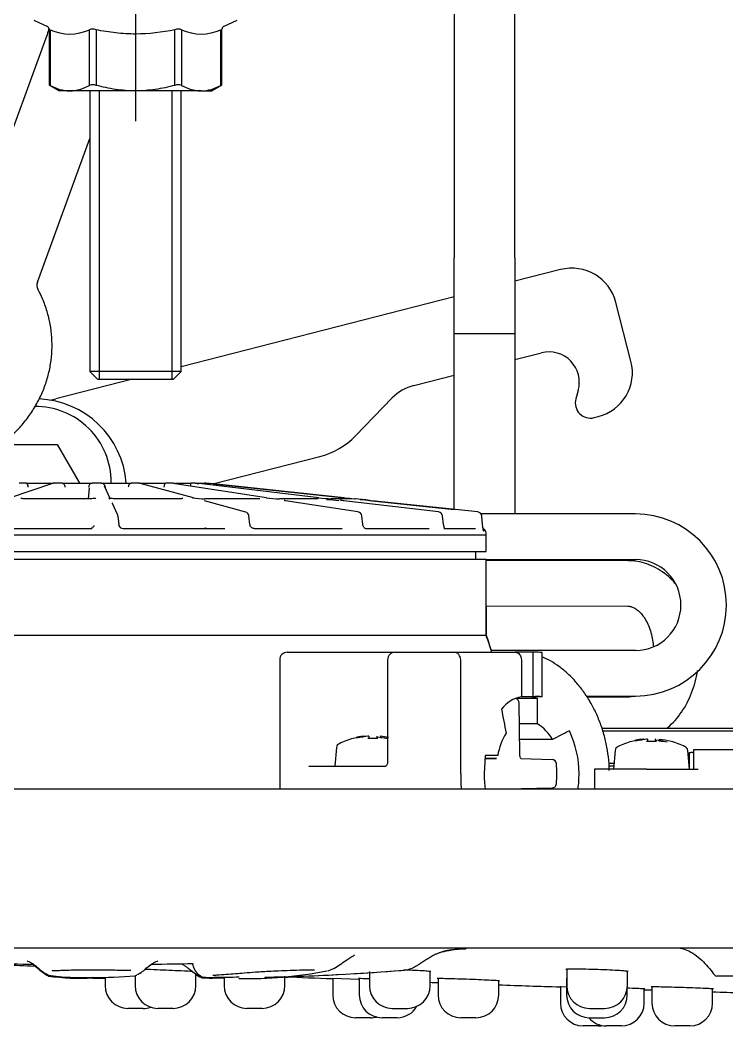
# Model space of a CAD drawing. Header units: millimetres. Extents: x -60 to 7633, y -2614 to 2146.
# Drawn here: x 7281.4 to 7328, y -2107.5 to -2041.2 of the extents above; entities that cross this region are included whole.
import ezdxf
from ezdxf.lldxf.tags import DXFTag

# ---------------------------------------------------------------- set-up
doc = ezdxf.new("R2010")
doc.units = ezdxf.units.MM
doc.layers.get('0').update_dxf_attribs({"color": 250})
tags = doc.linetypes.add('CENTER2', pattern=[28.575, 19.05, -3.175, 3.175, -3.175]).pattern_tags.tags
tags[10:11] = [DXFTag(74, 4), DXFTag(75, 0), DXFTag(340, '0'), DXFTag(46, 0.0), DXFTag(50, 0.0), DXFTag(44, 0.0), DXFTag(45, 0.0)]
tags[8:9] = [DXFTag(74, 4), DXFTag(75, 0), DXFTag(340, '0'), DXFTag(46, 0.0), DXFTag(50, 0.0), DXFTag(44, 0.0), DXFTag(45, 0.0)]
tags[6:7] = [DXFTag(74, 4), DXFTag(75, 0), DXFTag(340, '0'), DXFTag(46, 0.0), DXFTag(50, 0.0), DXFTag(44, 0.0), DXFTag(45, 0.0)]
tags[4:5] = [DXFTag(74, 4), DXFTag(75, 0), DXFTag(340, '0'), DXFTag(46, 0.0), DXFTag(50, 0.0), DXFTag(44, 0.0), DXFTag(45, 0.0)]

msp = doc.modelspace()

# ---------------------------------------------------------------- linework, layer by layer
at = {"linetype": 'CENTER2'}
msp.add_line((7289.001, -2007.898), (7289.001, -2047.898), dxfattribs=at)
at = {"linetype": 'Continuous'}
for p, q in [((7314.001, -2056.898), (7314.001, -2036.398)), ((7310.001, -2040.398), (7310.001, -2056.898)), ((7282.305, -2041.233), (7283.197, -2041.649)), ((7294.805, -2041.649), (7295.697, -2041.233)), ((7283.305, -2041.829), (7283.305, -2045.499)), ((7283.372, -2041.865), (7283.372, -2045.532)), ((7285.97, -2045.532), (7285.97, -2041.865)), ((7286.403, -2041.865), (7286.403, -2045.532)), ((7291.599, -2045.532), (7291.599, -2041.865)), ((7292.032, -2041.865), (7292.032, -2045.532)), ((7294.63, -2045.532), (7294.63, -2041.865)), ((7294.697, -2045.499), (7294.697, -2041.829)), ((7283.093, -2042.431), (7277.84, -2056.796)), ((7283.305, -2045.496), (7284.001, -2045.898)), ((7294.001, -2045.898), (7294.697, -2045.496)), ((7284.671, -2045.898), (7284.001, -2045.898)), ((7289.001, -2045.898), (7284.671, -2045.898)), ((7286.001, -2045.898), (7286.001, -2064.398)), ((7286.614, -2045.898), (7286.614, -2064.898)), ((7293.331, -2045.898), (7289.001, -2045.898)), ((7291.387, -2045.898), (7291.387, -2064.898)), ((7292.001, -2064.398), (7292.001, -2045.898)), ((7293.331, -2045.898), (7294.001, -2045.898)), ((7282.536, -2058.513), (7286.001, -2049.037)), ((7310.001, -2061.898), (7310.001, -2056.898)), ((7314.001, -2056.898), (7314.001, -2061.898)), ((7317.01, -2057.678), (7314.001, -2058.448)), ((7310.001, -2059.472), (7292.001, -2064.081)), ((7321.652, -2063.715), (7320.66, -2059.84)), ((7310.001, -2066.898), (7310.001, -2061.898)), ((7314.001, -2061.898), (7310.001, -2061.898)), ((7314.001, -2061.898), (7314.001, -2066.898)), ((7314.001, -2063.61), (7315.753, -2063.161)), ((7292.001, -2064.398), (7286.001, -2064.398)), ((7286.001, -2064.398), (7286.501, -2064.898)), ((7291.501, -2064.898), (7292.001, -2064.398)), ((7307.336, -2065.316), (7310.001, -2064.634)), ((7288.807, -2064.898), (7283.762, -2066.19)), ((7286.501, -2064.898), (7291.501, -2064.898)), ((7318.175, -2065.638), (7318.019, -2066.194)), ((7303.508, -2068.63), (7305.925, -2066.135)), ((7310.001, -2070.898), (7310.001, -2066.898)), ((7314.001, -2066.898), (7314.001, -2070.898)), ((7319.23, -2067.432), (7319.49, -2067.366)), ((7280.963, -2069.198), (7283.849, -2069.198)), ((7283.849, -2069.198), (7285.293, -2071.698)), ((7294.106, -2071.8), (7301.157, -2069.995)), ((7310.001, -2073.509), (7310.001, -2070.898)), ((7314.001, -2070.898), (7314.001, -2073.782)), ((7283.475, -2071.796), (7280.683, -2072.729)), ((7281.808, -2071.748), (7281.338, -2071.748)), ((7281.808, -2071.748), (7282.363, -2071.748)), ((7282.363, -2071.748), (7283.246, -2071.748)), ((7283.246, -2071.748), (7283.592, -2071.748)), ((7284.159, -2071.748), (7283.592, -2071.748)), ((7284.159, -2071.748), (7284.694, -2071.748)), ((7284.694, -2071.748), (7285.683, -2071.748)), ((7285.29, -2071.748), (7285.252, -2071.748)), ((7285.293, -2071.698), (7285.264, -2071.748)), ((7285.683, -2071.748), (7286.157, -2071.748)), ((7285.939, -2072.054), (7285.878, -2072.778)), ((7286.751, -2071.748), (7286.157, -2071.748)), ((7286.751, -2071.748), (7287.202, -2071.748)), ((7287.331, -2072.758), (7286.966, -2071.956)), ((7287.202, -2071.748), (7288.178, -2071.748)), ((7288.178, -2071.748), (7288.723, -2071.748)), ((7289.273, -2071.748), (7288.723, -2071.748)), ((7289.273, -2071.748), (7289.585, -2071.748)), ((7292.832, -2072.724), (7289.396, -2071.791)), ((7289.585, -2071.748), (7290.429, -2071.748)), ((7290.429, -2071.748), (7290.98, -2071.748)), ((7291.42, -2071.748), (7290.98, -2071.748)), ((7291.416, -2071.748), (7291.403, -2071.748)), ((7297.639, -2072.718), (7291.608, -2071.784)), ((7291.65, -2071.748), (7292.167, -2071.748)), ((7292.167, -2071.748), (7292.656, -2071.748)), ((7292.933, -2071.748), (7292.656, -2071.748)), ((7293.022, -2071.748), (7293.18, -2071.748)), ((7293.18, -2071.748), (7293.549, -2071.748)), ((7301.09, -2072.716), (7293.191, -2071.782)), ((7293.636, -2071.749), (7293.63, -2071.748)), ((7302.752, -2072.716), (7293.937, -2071.782)), ((7294.111, -2071.798), (7302.77, -2072.716)), ((7285.886, -2072.78), (7281.785, -2072.78)), ((7287.816, -2073.822), (7287.479, -2073.082)), ((7291.825, -2072.78), (7287.779, -2072.78)), ((7296.262, -2073.657), (7293.54, -2072.917)), ((7297.08, -2072.78), (7293.579, -2072.78)), ((7301.02, -2072.78), (7298.484, -2072.78)), ((7303.661, -2073.65), (7298.883, -2072.91)), ((7303.167, -2072.78), (7301.903, -2072.78)), ((7308.978, -2073.649), (7302.72, -2072.909)), ((7304.117, -2072.847), (7303.481, -2072.78)), ((7303.913, -2072.824), (7303.497, -2072.78)), ((7304.133, -2072.847), (7303.929, -2072.826)), ((7311.554, -2073.648), (7304.57, -2072.908)), ((7304.588, -2072.908), (7310.001, -2073.482)), ((7287.841, -2073.92), (7287.892, -2074.475)), ((7296.543, -2074.467), (7296.48, -2073.913)), ((7303.979, -2074.464), (7303.911, -2073.91)), ((7309.303, -2074.466), (7309.238, -2073.912)), ((7321.944, -2073.782), (7311.774, -2073.782)), ((7311.873, -2074.475), (7311.819, -2073.92)), ((7275.869, -2075.148), (7312.114, -2075.148)), ((7279.327, -2074.748), (7286.118, -2074.748)), ((7288.191, -2074.748), (7294.89, -2074.748)), ((7296.811, -2074.748), (7302.61, -2074.748)), ((7304.147, -2074.748), (7308.346, -2074.748)), ((7309.313, -2074.748), (7311.407, -2074.748)), ((7312.114, -2075.148), (7312.103, -2075.022)), ((7312.113, -2076.248), (7312.114, -2075.148)), ((7275.87, -2076.248), (7312.113, -2076.248)), ((7311.439, -2076.748), (7311.439, -2076.248)), ((7276.353, -2076.748), (7312.114, -2076.748)), ((7312.114, -2081.796), (7312.114, -2076.748)), ((7312.114, -2076.782), (7321.944, -2076.782)), ((7321.461, -2076.859), (7312.114, -2076.843)), ((7312.13, -2076.843), (7312.13, -2076.782)), ((7312.114, -2079.843), (7321.456, -2079.859)), ((7312.13, -2081.796), (7312.13, -2079.843)), ((7312.114, -2081.796), (7276.353, -2081.796)), ((7312.114, -2081.796), (7312.13, -2081.796)), ((7299.004, -2082.898), (7299.795, -2082.898)), ((7299.795, -2082.898), (7304.32, -2082.898)), ((7304.32, -2082.898), (7306.06, -2082.898)), ((7306.117, -2082.898), (7306.908, -2082.898)), ((7306.908, -2082.898), (7309.987, -2082.898)), ((7309.987, -2082.898), (7314.036, -2082.898)), ((7321.944, -2082.782), (7312.44, -2082.782)), ((7315.179, -2082.898), (7314.036, -2082.898)), ((7315.485, -2082.898), (7315.179, -2082.898)), ((7315.179, -2082.898), (7315.179, -2085.823)), ((7315.792, -2085.823), (7315.792, -2082.914)), ((7298.504, -2083.398), (7298.504, -2091.898)), ((7305.617, -2083.398), (7305.617, -2090.098)), ((7310.431, -2090.898), (7310.431, -2083.398)), ((7314.432, -2083.398), (7314.432, -2085.823)), ((7315.49, -2085.942), (7314.048, -2085.942)), ((7315.179, -2085.823), (7314.432, -2085.823)), ((7315.49, -2085.942), (7315.044, -2085.823)), ((7315.792, -2085.823), (7315.179, -2085.823)), ((7315.49, -2087.611), (7315.49, -2085.942)), ((7318.715, -2085.782), (7321.944, -2085.782)), ((7321.461, -2085.859), (7318.761, -2085.855)), ((7314.319, -2089.606), (7314.283, -2086.239)), ((7315.49, -2087.611), (7314.298, -2087.611)), ((7319.73, -2087.896), (7397.731, -2087.896)), ((7303.346, -2088.58), (7303.346, -2088.569)), ((7304.138, -2088.431), (7304.123, -2088.432)), ((7304.138, -2088.431), (7304.138, -2088.469)), ((7304.385, -2088.432), (7304.38, -2088.431)), ((7304.385, -2088.432), (7304.385, -2088.576)), ((7304.902, -2088.431), (7304.897, -2088.432)), ((7304.897, -2088.432), (7304.897, -2088.576)), ((7305.159, -2088.432), (7305.144, -2088.431)), ((7305.144, -2088.431), (7305.144, -2088.469)), ((7316.478, -2088.646), (7314.309, -2088.646)), ((7373.061, -2088.096), (7319.765, -2088.096)), ((7322.498, -2088.631), (7322.483, -2088.632)), ((7322.498, -2088.631), (7322.498, -2088.669)), ((7322.745, -2088.632), (7322.74, -2088.631)), ((7322.745, -2088.632), (7322.745, -2088.776)), ((7323.262, -2088.631), (7323.257, -2088.632)), ((7323.257, -2088.632), (7323.257, -2088.776)), ((7323.519, -2088.632), (7323.504, -2088.631)), ((7323.504, -2088.631), (7323.504, -2088.669)), ((7302.249, -2089.164), (7302.141, -2090.398)), ((7321.706, -2088.78), (7321.706, -2088.769)), ((7324.296, -2088.78), (7324.296, -2088.769)), ((7325.801, -2089.298), (7330.801, -2089.298)), ((7325.801, -2090.598), (7325.801, -2089.298)), ((7312.047, -2089.698), (7311.98, -2090.898)), ((7312.035, -2089.919), (7312.8, -2089.897)), ((7312.8, -2089.897), (7312.037, -2089.881)), ((7312.873, -2089.698), (7312.047, -2089.698)), ((7314.388, -2089.898), (7316.449, -2089.957)), ((7320.609, -2089.364), (7320.501, -2090.598)), ((7325.501, -2090.598), (7325.393, -2089.364)), ((7325.501, -2090.598), (7325.501, -2089.498)), ((7325.501, -2089.498), (7325.601, -2089.498)), ((7325.701, -2089.498), (7325.601, -2089.498)), ((7325.701, -2089.498), (7325.801, -2089.498)), ((7300.427, -2090.398), (7305.485, -2090.398)), ((7322.674, -2090.598), (7319.251, -2090.598)), ((7319.251, -2090.598), (7319.251, -2091.898)), ((7320.519, -2090.396), (7320.174, -2090.396)), ((7320.188, -2090.196), (7320.536, -2090.196)), ((7322.674, -2090.598), (7324.355, -2090.598)), ((7324.355, -2090.598), (7326.072, -2090.598)), ((7229.501, -2091.898), (7608.501, -2091.898)), ((7316.449, -2091.841), (7314.434, -2091.898)), ((7608.501, -2102.398), (7229.501, -2102.398)), ((7310.282, -2102.47), (7310.764, -2102.431)), ((7317.415, -2103.754), (7317.415, -2104.867)), ((7286.165, -2104.319), (7286.165, -2104.307)), ((7287.001, -2104.308), (7287.001, -2104.867)), ((7288.976, -2104.221), (7288.976, -2104.867)), ((7292.976, -2104.867), (7292.976, -2104.094)), ((7293.306, -2104.28), (7293.348, -2104.284)), ((7293.323, -2104.33), (7293.364, -2104.334)), ((7294.841, -2104.308), (7294.841, -2104.867)), ((7297.617, -2104.311), (7297.672, -2104.309)), ((7298.841, -2104.867), (7298.841, -2104.246)), ((7303.747, -2104.471), (7301.952, -2104.402)), ((7302.001, -2104.367), (7302.001, -2105.48)), ((7303.748, -2104.367), (7303.748, -2105.48)), ((7304.418, -2103.943), (7304.418, -2104.867)), ((7308.418, -2104.867), (7308.418, -2103.936)), ((7308.936, -2104.367), (7308.936, -2105.48)), ((7312.936, -2105.48), (7312.936, -2104.548)), ((7317.408, -2104.367), (7317.408, -2105.48)), ((7321.415, -2104.867), (7321.415, -2103.925)), ((7329.899, -2104.234), (7327.312, -2104.234)), ((7317.391, -2104.964), (7316.952, -2104.95)), ((7317.001, -2104.905), (7317.001, -2106.018)), ((7321.408, -2105.48), (7321.408, -2105.013)), ((7322.52, -2106.018), (7322.52, -2105.082)), ((7323.032, -2104.905), (7323.032, -2106.018)), ((7327.032, -2106.018), (7327.032, -2105.077)), ((7289.501, -2106.367), (7288.501, -2106.367)), ((7291.476, -2106.367), (7290.476, -2106.367)), ((7297.341, -2106.367), (7296.341, -2106.367)), ((7305.918, -2106.367), (7306.918, -2106.367)), ((7318.915, -2106.367), (7319.915, -2106.367)), ((7304.501, -2106.98), (7303.501, -2106.98)), ((7306.248, -2106.98), (7305.248, -2106.98)), ((7311.436, -2106.98), (7310.436, -2106.98)), ((7318.908, -2106.98), (7319.908, -2106.98)), ((7319.501, -2107.518), (7318.501, -2107.518)), ((7321.02, -2107.518), (7320.02, -2107.518)), ((7325.532, -2107.518), (7324.532, -2107.518))]:
    msp.add_line(p, q, dxfattribs=at)
for centre, radius, start, end in [((7283.105, -2041.826), 0.2, 359.50596, 67.62264), ((7284.671, -2039.033), 3.116, 245.35945, 294.64055), ((7293.331, -2039.033), 3.116, 245.35945, 294.64055), ((7294.897, -2041.826), 0.2, 112.37736, 180.95208), ((7284.745, -2043.148), 2.751, 240.04638, 268.44662), ((7284.591, -2043.131), 2.768, 271.64252, 299.86447), ((7286.186, -2046.159), 0.663, 70.94526, 109.05474), ((7291.816, -2046.159), 0.664, 70.96539, 109.03461), ((7293.406, -2043.148), 2.751, 240.04638, 268.44662), ((7293.252, -2043.131), 2.768, 271.64252, 299.86447), ((7317.754, -2060.584), 3, 14.36023, 104.36023), ((7283.045, -2058.702), 0.543, 159.59954, 210.00577), ((7316.249, -2065.098), 2, 344.36023, 104.36023), ((7318.746, -2064.459), 3, 284.36023, 14.36023), ((7308.08, -2068.222), 3, 104.36023, 135.90619), ((7282.406, -2071.698), 5, 0, 90.66092), ((7282.406, -2072.198), 6, 4.34973, 87.87477), ((7282.522, -2061.346), 5, 279.6797, 284.36023), ((7318.982, -2066.463), 1, 164.36023, 284.36023), ((7299.917, -2065.151), 5, 284.36023, 315.90619), ((7281.809, -2071.847), 0.0991, 84.35979, 90.82809), ((7283.595, -2072.048), 0.3, 93.89837, 130.17218), ((7283.592, -2072.051), 0.303, 89.89733, 93.19363), ((7284.16, -2071.952), 0.203, 86.09097, 90.34626), ((7286.18, -2072.031), 0.285, 98.12318, 176.58027), ((7286.156, -2072.003), 0.255, 89.68964, 93.49196), ((7286.752, -2072.034), 0.286, 86.71157, 90.16079), ((7286.734, -2072.036), 0.289, 4.38367, 83.22198), ((7288.721, -2071.909), 0.161, 89.31112, 94.43139), ((7289.273, -2072.057), 0.308, 86.8382, 90.0391), ((7289.272, -2072.049), 0.301, 56.71286, 86.49578), ((7289.296, -2072.041), 0.27, 68.15349, 68.82022), ((7290.978, -2071.812), 0.0635, 88.09413, 97.22774), ((7291.403, -2072.048), 0.3, 64.5558, 89.98853), ((7291.42, -2072.01), 0.261, 86.56469, 89.89092), ((7291.416, -2072.041), 0.293, 65.26065, 86.2618), ((7290.716, -2071.873), 1.94, 357.91777, 3.67924), ((7292.932, -2071.917), 0.169, 85.70008, 89.53888), ((7293.767, -2066.643), 5.171, 260.85021, 263.52451), ((7290.571, -2102.8), 31.194, 83.92023, 84.51852), ((7298.896, -2024.902), 47.141, 263.59319, 263.96104), ((7293.528, -2068.258), 4.522, 260.28867, 270.63933), ((7298.558, -2065.899), 6.882, 262.1238, 269.38279), ((7302.198, -2063.786), 8.999, 262.88099, 268.1181), ((7304.999, -2052.848), 19.994, 263.54622, 265.47997), ((7305.481, -2048.03), 24.834, 263.73149, 265.23679), ((7293.441, -2073.167), 0.269, 68.19226, 68.84918), ((7301.353, -2081.408), 8.565, 82.92649, 88.26541), ((7303.449, -2073.078), 0.3, 84, 90), ((7303.465, -2073.078), 0.3, 84, 90), ((7302.898, -2086.577), 13.76, 83.39104, 86.20494), ((7304.086, -2073.145), 0.3, 69.25324, 84), ((7304.102, -2073.145), 0.3, 68.35541, 84), ((7305.458, -2063.042), 9.906, 263.96733, 264.85654), ((7287.543, -2073.946), 0.3, 5.18561, 24.47557), ((7296.183, -2073.946), 0.3, 6.47933, 74.79049), ((7303.615, -2073.946), 0.3, 6.99456, 81.19723), ((7308.943, -2073.946), 0.3, 6.67373, 83.25715), ((7311.523, -2073.946), 0.3, 5.55257, 83.95201), ((7321.944, -2079.782), 6, 270, 90), ((7288.192, -2074.446), 0.302, 185.36205, 269.82162), ((7311.805, -2075.048), 0.3, 5, 68.01624), ((7321.944, -2079.782), 3, 0, 90), ((7321.944, -2079.782), 3, 270, 0), ((7286.164, -2090.898), 27.5, 16.90154, 19.32851), ((7286.18, -2090.898), 27.5, 17.16494, 19.32851), ((7299.004, -2083.398), 0.5, 90, 180), ((7306.117, -2083.398), 0.5, 90, 180), ((7314.833, -2087.917), 2.133, 100.85929, 143.57065), ((7313.983, -2086.243), 0.3, 0.61273, 77.27732), ((7314.058, -2089.965), 2.755, 28.58367, 58.68431), ((7304.641, -2093.398), 5, 105.01073, 116.44584), ((7304.641, -2093.398), 4.829, 86.15615, 93.84385), ((7316.952, -2090.381), 4.135, 148.48645, 170.50319), ((7311.778, -2090.87), 6.451, 359.74439, 25.66518), ((7302.548, -2089.19), 0.3, 116.44584, 175), ((7320.908, -2089.39), 0.3, 116.44584, 175), ((7323.001, -2093.598), 5, 105.01073, 116.44584), ((7323.001, -2093.598), 4.829, 86.15615, 93.84385), ((7323.001, -2093.598), 5, 63.55416, 74.98927), ((7325.094, -2089.39), 0.3, 5, 63.55416), ((7316.441, -2090.257), 0.3, 4.82431, 88.36814), ((7308.825, -2090.898), 7.943, 355.17581, 4.8142), ((7316.441, -2091.541), 0.3, 271.63186, 355.16559), ((7312.223, -2121.569), 19.202, 96.33131, 97.23655), ((7310.714, -2102.234), 0.2, 274.9672, 303.439), ((7286.042, -1820.853), 282.626, 268.68053, 269.23694), ((7419.001, 893.314), 3000, 267.352185, 267.38951), ((7286.225, -1812.557), 290.922, 270.75387, 271.29424), ((7294.878, -1962.146), 142.186, 271.07305, 274.87238), ((7295.047, -1965.413), 138.916, 273.44133, 274.90734), ((7285.368, -2089.541), 14.792, 261.71538, 273.08511), ((7285.411, -2088.356), 16.024, 262.30532, 272.75282), ((7286.792, -2081.429), 22.891, 268.4299, 275.45658), ((7286.778, -2079.779), 24.591, 268.60868, 270.5301), ((7288.81, -2103.488), 0.747, 282.20472, 292.21419), ((7288.818, -2103.517), 0.716, 282.13135, 292.57107), ((7293.955, -2099.445), 4.877, 263.78053, 273.60505), ((7293.969, -2099.477), 4.894, 263.78327, 273.60691), ((7294.164, -2043.886), 60.426, 270.09185, 271.57643), ((7294.164, -2043.587), 60.775, 270.10633, 270.62998), ((7294.164, -2043.586), 60.776, 270.10632, 270.6301), ((7296.421, -2077.625), 26.776, 268.68933, 281.17955), ((7297.562, -2104.119), 0.2, 250.08789, 287.78319), ((7295.047, -1965.413), 138.916, 271.01919, 273.14919), ((7291.927, -1904.879), 199.556, 271.98134, 272.05135), ((7419.001, 893.314), 3000, 267.704498, 267.764303), ((7327.312, -2104.034), 0.2, 219.22907, 270.0004), ((7288.501, -2104.867), 1.5, 180, 270), ((7290.476, -2104.867), 1.5, 180, 270), ((7291.476, -2104.867), 1.5, 270, 0), ((7296.341, -2104.867), 1.5, 180, 270), ((7297.341, -2104.867), 1.5, 270, 0), ((7305.918, -2104.867), 1.5, 180, 270), ((7306.918, -2104.867), 1.5, 270, 0), ((7419.001, 893.314), 3000, 267.887536, 267.897448), ((7419.001, 893.314), 3000, 267.973892, 268.051004), ((7318.915, -2104.867), 1.5, 180, 270), ((7319.915, -2104.867), 1.5, 270, 0), ((7419.001, 893.314), 3000, 268.157035, 268.166809), ((7303.501, -2105.48), 1.5, 180, 270), ((7305.248, -2105.48), 1.5, 180, 270), ((7310.436, -2105.48), 1.5, 180, 270), ((7311.436, -2105.48), 1.5, 270, 0), ((7318.908, -2105.48), 1.5, 180, 270), ((7319.908, -2105.48), 1.5, 270, 0), ((7419.001, 893.314), 3000, 268.243241, 268.279051), ((7289.501, -2104.867), 1.5, 270, 288.96542), ((7306.248, -2105.48), 1.5, 270, 330.10697), ((7318.501, -2106.018), 1.5, 180, 270), ((7321.02, -2106.018), 1.5, 270, 0), ((7324.532, -2106.018), 1.5, 180, 270), ((7325.532, -2106.018), 1.5, 270, 0), ((7304.501, -2105.48), 1.5, 270, 284.42048), ((7320.02, -2106.018), 1.5, 219.85992, 270), ((7319.501, -2106.018), 1.5, 270, 279.96665)]:
    msp.add_arc(centre, radius, start, end, dxfattribs=at)
for centre, major_axis, ratio, start_param, end_param in [((7291.562, -2072.08), (-0.046, -0.296), 0.730393, 3.141667, 3.252102), ((7293.155, -2072.08), (-0.035, -0.298), 0.455487, 3.141738, 3.193285), ((7292.753, -2073.014), (-0.079, -0.289), 0.917201, 3.141434, 3.384985), ((7297.593, -2073.014), (-0.046, -0.296), 0.730391, 3.141657, 3.253238), ((7301.055, -2073.014), (-0.035, -0.298), 0.455485, 3.141733, 3.194412), ((7287.206, -2073.207), (-0.273, -0.124), 0.993383, 3.14205, 3.201848), ((7298.837, -2073.207), (-0.046, -0.296), 0.730391, 3.141678, 3.253336), ((7302.685, -2073.207), (-0.035, -0.298), 0.455485, 3.141763, 3.194509), ((7285.979, -2074.448), (0, -0.3), 0.999253, 0, 0.426919), ((7315.485, -2090.898), (0, -8), 0.612694, 3.079052, 3.141593), ((7315.485, -2090.898), (0, -5.1), 0.612694, 3.043396, 3.23979), ((7336.863, -2094.407), (-18.577, 76.762), 0.272924, 1.403852, 1.424323), ((7304.659, -2093.398), (0, 4.995), 1, 0.107561, 0.266084), ((7304.421, -2093.398), (0, 4.976), 1, 0.05697, 0.169096), ((7304.792, -2093.398), (0, 4.985), 1, 0.082766, 0.243405), ((7304.432, -2093.398), (0, 4.967), 1, 0.009447, 0.02384), ((7304.85, -2093.398), (0, 4.82), 1, -0.02384, -0.009447), ((7304.49, -2093.398), (0, 4.932), 1, -0.230635, -0.082766), ((7304.861, -2093.398), (0, 4.87), 1, -0.155973, -0.05697), ((7304.623, -2093.398), (0, 4.995), 1, -0.211128, -0.107561), ((7336.863, -2089.621), (-27.939, -6.761), 0.272924, -0.8777, -0.821248), ((7323.019, -2093.598), (0, 4.995), 1, 0.107561, 0.266084), ((7322.781, -2093.598), (0, 4.976), 1, 0.05697, 0.169096), ((7323.152, -2093.598), (0, 4.985), 1, 0.082766, 0.243405), ((7322.792, -2093.598), (0, 4.967), 1, 0.009447, 0.02384), ((7322.983, -2093.598), (0, 4.994), 1, -0.266084, -0.107561), ((7323.21, -2093.598), (0, 4.82), 1, -0.02384, -0.009447), ((7322.85, -2093.598), (0, 4.926), 1, -0.243405, -0.082766), ((7323.221, -2093.598), (0, 4.85), 1, -0.169096, -0.05697), ((7315.88, -2090.898), (0, -8.894), 0.612694, 4.712389, 4.825067), ((7315.105, -2090.898), (0, -5.1), 0.612694, 4.712389, 4.909746), ((7315.105, -2090.898), (0, -5.1), 0.612694, 1.373439, 1.570796)]:
    msp.add_ellipse(centre, major_axis=major_axis, ratio=ratio, start_param=start_param, end_param=end_param, dxfattribs=at)
for points, knots in [([(7283.35, -2030.291), (7283.286, -2030.244), (7282.914, -2029.97), (7282.207, -2029.5), (7281.191, -2028.935), (7280.124, -2028.447), (7279.016, -2028.038), (7277.872, -2027.711), (7276.702, -2027.47), (7275.513, -2027.315), (7274.312, -2027.248), (7273.109, -2027.27), (7271.912, -2027.379), (7270.729, -2027.576), (7269.567, -2027.86), (7268.435, -2028.229), (7267.341, -2028.68), (7266.292, -2029.211), (7265.297, -2029.817), (7264.361, -2030.496), (7263.491, -2031.241), (7262.695, -2032.048), (7261.978, -2032.912), (7261.343, -2033.825), (7260.797, -2034.781), (7260.343, -2035.773), (7259.983, -2036.795), (7259.719, -2037.838), (7259.553, -2038.895), (7259.486, -2039.959), (7259.518, -2041.026), (7259.647, -2042.078), (7259.876, -2043.144), (7260.086, -2043.775), (7260.213, -2044.149)], [0.3123632, 0.3123632, 0.3123632, 0.3123632, 0.3169508, 0.3389945, 0.3610843, 0.3832134, 0.405375, 0.4275632, 0.4497729, 0.4719997, 0.4942401, 0.5164912, 0.5387503, 0.561014, 0.5832795, 0.605543, 0.6278002, 0.6500452, 0.6722712, 0.6944703, 0.7166334, 0.7387515, 0.7608156, 0.7828181, 0.8047533, 0.8266187, 0.8484154, 0.8701485, 0.8918268, 0.9134629, 0.935072, 0.9566689, 0.9782672, 1, 1, 1, 1]), ([(7264.909, -2042.431), (7264.864, -2042.304), (7264.745, -2041.958), (7264.587, -2041.304), (7264.495, -2040.519), (7264.499, -2039.721), (7264.601, -2038.926), (7264.8, -2038.141), (7265.095, -2037.377), (7265.481, -2036.642), (7265.954, -2035.944), (7266.508, -2035.29), (7267.138, -2034.687), (7267.836, -2034.139), (7268.597, -2033.653), (7269.412, -2033.232), (7270.273, -2032.882), (7271.173, -2032.606), (7272.101, -2032.407), (7273.048, -2032.287), (7274.004, -2032.247), (7274.96, -2032.287), (7275.906, -2032.408), (7276.831, -2032.607), (7277.726, -2032.882), (7278.582, -2033.229), (7279.391, -2033.645), (7280.145, -2034.125), (7280.836, -2034.663), (7281.459, -2035.255), (7281.824, -2035.679), (7281.993, -2035.898), (7281.993, -2035.898)], [0, 0, 0, 0, 0.0125743, 0.040219, 0.0680266, 0.0960311, 0.1241268, 0.152149, 0.1799915, 0.2075903, 0.2349261, 0.2620131, 0.2888846, 0.3155806, 0.3421401, 0.368597, 0.3949786, 0.4213062, 0.447595, 0.4738559, 0.5000967, 0.5263228, 0.5525384, 0.5787477, 0.6049572, 0.6311757, 0.6574158, 0.6836952, 0.7100373, 0.7364726, 0.7630378, 0.7630526, 0.7630526, 0.7630526, 0.7630526]), ([(7283.3, -2041.761), (7283.283, -2041.831), (7283.222, -2042.053), (7283.152, -2042.262), (7283.093, -2042.431)], [0.97573574, 0.97573574, 0.97573574, 0.97573574, 0.98326315, 1, 1, 1, 1]), ([(7286.403, -2041.865), (7286.317, -2041.84), (7286.23, -2041.826), (7286.077, -2041.826), (7286.013, -2041.84), (7285.97, -2041.865)], [0, 0, 0, 0, 0.5, 0.5, 1, 1, 1, 1]), ([(7291.599, -2041.865), (7290.739, -2042.044), (7289.876, -2042.15), (7288.575, -2042.151), (7288.141, -2042.126), (7287.27, -2042.028), (7286.834, -2041.955), (7286.403, -2041.865)], [0, 0, 0, 0, 0.5, 0.5, 0.75, 0.75, 1, 1, 1, 1]), ([(7292.032, -2041.865), (7291.989, -2041.84), (7291.926, -2041.826), (7291.773, -2041.826), (7291.685, -2041.84), (7291.599, -2041.865)], [0, 0, 0, 0, 0.5, 0.5, 1, 1, 1, 1]), ([(7289.001, -2045.898), (7288.566, -2045.898), (7288.129, -2045.865), (7287.253, -2045.737), (7286.825, -2045.644), (7286.403, -2045.532)], [0, 0, 0, 0, 0.5, 0.5, 1, 1, 1, 1]), ([(7291.599, -2045.532), (7291.173, -2045.645), (7290.739, -2045.739), (7289.872, -2045.865), (7289.437, -2045.898), (7289.001, -2045.898)], [0, 0, 0, 0, 0.5, 0.5, 1, 1, 1, 1]), ([(7294.63, -2045.532), (7294.673, -2045.509), (7294.697, -2045.496), (7294.697, -2045.496), (7294.697, -2045.496), (7294.697, -2045.496)], [0, 0, 0, 0, 0.5, 0.5, 0.5008293, 0.5008293, 0.5008293, 0.5008293]), ([(7275.503, -2071.124), (7275.601, -2071.11), (7276.021, -2071.043), (7276.753, -2070.881), (7277.676, -2070.583), (7278.561, -2070.201), (7279.398, -2069.738), (7280.179, -2069.199), (7280.893, -2068.59), (7281.534, -2067.917), (7282.094, -2067.189), (7282.567, -2066.413), (7282.948, -2065.599), (7283.233, -2064.755), (7283.421, -2063.891), (7283.51, -2063.017), (7283.499, -2062.142), (7283.391, -2061.272), (7283.187, -2060.425), (7282.905, -2059.64), (7282.688, -2059.201), (7282.574, -2058.974)], [0.5400274, 0.5400274, 0.5400274, 0.5400274, 0.5480023, 0.5739473, 0.5998963, 0.625837, 0.6517537, 0.6776273, 0.7034355, 0.7291555, 0.7547659, 0.7802499, 0.8055986, 0.8308125, 0.855903, 0.8808916, 0.9058077, 0.9306852, 0.9555507, 0.9804416, 1, 1, 1, 1]), ([(7281.936, -2072.014), (7281.931, -2071.945), (7281.915, -2071.879), (7281.873, -2071.782), (7281.846, -2071.753), (7281.819, -2071.749)], [0, 0, 0, 0, 0.5, 0.5, 1, 1, 1, 1]), ([(7284.371, -2072.014), (7284.364, -2071.945), (7284.34, -2071.879), (7284.268, -2071.782), (7284.221, -2071.753), (7284.174, -2071.749)], [0, 0, 0, 0, 0.5, 0.5, 1, 1, 1, 1]), ([(7288.708, -2071.749), (7288.665, -2071.753), (7288.622, -2071.782), (7288.556, -2071.879), (7288.534, -2071.945), (7288.527, -2072.014)], [0, 0, 0, 0, 0.5, 0.5, 1, 1, 1, 1]), ([(7290.97, -2071.749), (7290.948, -2071.753), (7290.926, -2071.782), (7290.89, -2071.879), (7290.878, -2071.945), (7290.872, -2072.014)], [0, 0, 0, 0, 0.5, 0.5, 1, 1, 1, 1]), ([(7291.611, -2071.783), (7291.59, -2071.78), (7291.552, -2071.775), (7291.525, -2071.768), (7291.518, -2071.767), (7291.518, -2071.767)], [0, 0, 0, 0, 0.2649325, 0.586777, 0.7487103, 0.7487103, 0.7487103, 0.7487103]), ([(7292.656, -2071.748), (7292.654, -2071.748), (7292.653, -2071.748), (7292.652, -2071.749), (7292.651, -2071.749), (7292.651, -2071.749), (7292.651, -2071.749)], [0, 0, 0, 0, 0.60188, 0.60188, 0.60188, 1, 1, 1, 1]), ([(7293.549, -2071.748), (7293.549, -2071.748), (7293.548, -2071.748), (7293.549, -2071.749), (7293.549, -2071.749), (7293.55, -2071.749), (7293.551, -2071.749)], [0, 0, 0, 0, 0.60188, 0.60188, 0.60188, 1, 1, 1, 1]), ([(7293.551, -2071.749), (7293.577, -2071.753), (7293.601, -2071.782), (7293.619, -2071.831), (7293.619, -2071.831), (7293.619, -2071.832)], [0, 0, 0, 0, 0.5, 0.5, 0.5047767, 0.5047767, 0.5047767, 0.5047767]), ([(7281.771, -2072.777), (7281.735, -2072.778), (7281.651, -2072.778), (7281.541, -2072.772), (7281.471, -2072.765), (7281.451, -2072.761), (7281.449, -2072.761), (7281.449, -2072.761)], [0, 0, 0, 0, 0.1097032, 0.3001027, 0.444389, 0.5295256, 0.5463565, 0.5463565, 0.5463565, 0.5463565]), ([(7286.382, -2072.748), (7286.382, -2072.748), (7286.382, -2072.748), (7286.375, -2072.75), (7286.34, -2072.756), (7286.26, -2072.765), (7286.127, -2072.774), (7285.981, -2072.779), (7285.897, -2072.778), (7285.869, -2072.778)], [0.3692425, 0.3692425, 0.3692425, 0.3692425, 0.3695403, 0.4216522, 0.4998339, 0.6117538, 0.760162, 0.9311341, 1, 1, 1, 1]), ([(7287.752, -2072.778), (7287.715, -2072.778), (7287.62, -2072.778), (7287.461, -2072.77), (7287.327, -2072.759), (7287.258, -2072.749), (7287.235, -2072.744), (7287.239, -2072.745), (7287.259, -2072.752), (7287.287, -2072.767), (7287.306, -2072.781), (7287.312, -2072.786)], [0, 0, 0, 0, 0.1001179, 0.3057622, 0.4803174, 0.6123578, 0.6913922, 0.7489122, 0.7978232, 0.8524707, 0.8802393, 0.8802393, 0.8802393, 0.8802393]), ([(7292.118, -2072.763), (7292.118, -2072.763), (7292.114, -2072.764), (7292.089, -2072.768), (7292.023, -2072.774), (7291.924, -2072.778), (7291.845, -2072.778), (7291.807, -2072.777)], [0.4576549, 0.4576549, 0.4576549, 0.4576549, 0.5010986, 0.5863487, 0.7140681, 0.8835333, 1, 1, 1, 1]), ([(7297.203, -2072.773), (7297.203, -2072.773), (7297.202, -2072.773), (7297.186, -2072.775), (7297.14, -2072.778), (7297.089, -2072.778), (7297.058, -2072.778)], [0.5827221, 0.5827221, 0.5827221, 0.5827221, 0.6103384, 0.7024597, 0.8459165, 1, 1, 1, 1]), ([(7298.887, -2072.91), (7298.866, -2072.907), (7298.828, -2072.901), (7298.801, -2072.895), (7298.794, -2072.893), (7298.794, -2072.893)], [0, 0, 0, 0, 0.1317144, 0.2908873, 0.3708766, 0.3708766, 0.3708766, 0.3708766]), ([(7301.028, -2072.778), (7301.028, -2072.778), (7301.026, -2072.778), (7301.015, -2072.778), (7300.996, -2072.778), (7300.985, -2072.778)], [0.7562431, 0.7562431, 0.7562431, 0.7562431, 0.7917158, 0.9063667, 1, 1, 1, 1]), ([(7302.7, -2072.906), (7302.664, -2072.902), (7302.585, -2072.892), (7302.504, -2072.88), (7302.463, -2072.872), (7302.456, -2072.87), (7302.456, -2072.87)], [0, 0, 0, 0, 0.129067, 0.337019, 0.4541143, 0.5171841, 0.5171841, 0.5171841, 0.5171841]), ([(7304.42, -2072.892), (7304.349, -2072.884), (7304.234, -2072.871), (7304.125, -2072.858), (7304.083, -2072.853), (7304.073, -2072.851), (7304.073, -2072.851)], [0, 0, 0, 0, 0.2101575, 0.4044968, 0.5131205, 0.5761228, 0.5761228, 0.5761228, 0.5761228]), ([(7286.264, -2074.537), (7286.264, -2074.537), (7286.264, -2074.537), (7286.262, -2074.543), (7286.254, -2074.567), (7286.235, -2074.608), (7286.193, -2074.663), (7286.142, -2074.707), (7286.109, -2074.717), (7286.102, -2074.719)], [0.5825776, 0.5825776, 0.5825776, 0.5825776, 0.5945756, 0.6589844, 0.7012169, 0.7566449, 0.8592272, 0.9748528, 1, 1, 1, 1]), ([(7293.656, -2074.705), (7293.656, -2074.705), (7293.654, -2074.707), (7293.632, -2074.725), (7293.579, -2074.751), (7293.544, -2074.745), (7293.533, -2074.744)], [0.5057488, 0.5057488, 0.5057488, 0.5057488, 0.5584338, 0.7164982, 0.9293798, 1, 1, 1, 1]), ([(7296.811, -2074.748), (7296.809, -2074.748), (7296.782, -2074.751), (7296.721, -2074.734), (7296.642, -2074.68), (7296.581, -2074.599), (7296.548, -2074.52), (7296.548, -2074.477), (7296.547, -2074.467)], [0, 0, 0, 0, 0.016955, 0.279803, 0.505175, 0.716214, 0.939773, 1, 1, 1, 1]), ([(7304.147, -2074.748), (7304.147, -2074.748), (7304.146, -2074.748), (7304.135, -2074.749), (7304.087, -2074.715), (7304.04, -2074.653), (7303.999, -2074.565), (7303.988, -2074.501), (7303.982, -2074.464)], [0.0088485, 0.0088485, 0.0088485, 0.0088485, 0.019313, 0.2807238, 0.4672006, 0.6406495, 0.8199376, 1, 1, 1, 1]), ([(7309.409, -2074.778), (7309.409, -2074.778), (7309.402, -2074.771), (7309.379, -2074.735), (7309.349, -2074.665), (7309.32, -2074.569), (7309.311, -2074.501), (7309.307, -2074.465)], [0.3354165, 0.3354165, 0.3354165, 0.3354165, 0.443887, 0.5624759, 0.6982361, 0.8662433, 1, 1, 1, 1]), ([(7311.946, -2074.908), (7311.946, -2074.908), (7311.943, -2074.901), (7311.934, -2074.869), (7311.918, -2074.794), (7311.897, -2074.664), (7311.879, -2074.528), (7311.874, -2074.451), (7311.872, -2074.432)], [0.3768435, 0.3768435, 0.3768435, 0.3768435, 0.4284552, 0.5050235, 0.6231439, 0.7742477, 0.94992, 1, 1, 1, 1]), ([(7300.202, -2074.748), (7300.202, -2074.748), (7300.201, -2074.748), (7300.199, -2074.747), (7300.197, -2074.747)], [0.8391681, 0.8391681, 0.8391681, 0.8391681, 0.8482941, 1, 1, 1, 1]), ([(7324.548, -2078.33), (7324.414, -2078.18), (7324.109, -2077.877), (7323.593, -2077.487), (7323.01, -2077.173), (7322.408, -2076.964), (7321.874, -2076.871), (7321.58, -2076.862), (7321.461, -2076.859)], [0.779131, 0.779131, 0.779131, 0.779131, 0.8155356, 0.8577738, 0.8992196, 0.9397473, 0.9794142, 1, 1, 1, 1]), ([(7321.456, -2079.859), (7321.486, -2079.86), (7321.575, -2079.864), (7321.74, -2079.903), (7321.963, -2080.015), (7322.199, -2080.2), (7322.439, -2080.468), (7322.667, -2080.822), (7322.86, -2081.241), (7323.011, -2081.715), (7323.094, -2082.153), (7323.122, -2082.428), (7323.129, -2082.528)], [0, 0, 0, 0, 0.0245834, 0.0843245, 0.1365816, 0.1856095, 0.2377109, 0.2883866, 0.3387472, 0.3891558, 0.4397774, 0.468192, 0.468192, 0.468192, 0.468192]), ([(7310.431, -2083.398), (7310.431, -2083.265), (7310.382, -2083.136), (7310.218, -2082.952), (7310.102, -2082.898), (7309.987, -2082.898)], [0, 0, 0, 0, 0.5, 0.5, 1, 1, 1, 1]), ([(7314.036, -2082.898), (7314.141, -2082.898), (7314.243, -2082.953), (7314.389, -2083.137), (7314.432, -2083.266), (7314.432, -2083.398)], [0, 0, 0, 0, 0.5, 0.5, 1, 1, 1, 1]), ([(7320.215, -2090.676), (7320.214, -2090.51), (7320.209, -2090.097), (7320.114, -2089.353), (7319.938, -2088.511), (7319.685, -2087.687), (7319.362, -2086.901), (7318.975, -2086.161), (7318.531, -2085.475), (7318.037, -2084.853), (7317.503, -2084.305), (7316.938, -2083.836), (7316.361, -2083.461), (7315.976, -2083.277), (7315.787, -2083.199)], [0, 0, 0, 0, 0.0392031, 0.1152463, 0.1909074, 0.2674368, 0.3443661, 0.4211789, 0.4987358, 0.5766187, 0.6540561, 0.7319631, 0.8097644, 0.8818258, 0.8818258, 0.8818258, 0.8818258]), ([(7324.023, -2087.901), (7324.045, -2087.882), (7324.234, -2087.723), (7324.571, -2087.391), (7324.992, -2086.851), (7325.357, -2086.243), (7325.659, -2085.577), (7325.892, -2084.863), (7326.001, -2084.36), (7326.042, -2084.102), (7326.043, -2084.096)], [0.1765134, 0.1765134, 0.1765134, 0.1765134, 0.1819335, 0.2221697, 0.263139, 0.3047199, 0.3467219, 0.3889592, 0.4312871, 0.4322313, 0.4322313, 0.4322313, 0.4322313]), ([(7321.79, -2085.789), (7321.737, -2085.811), (7321.621, -2085.849), (7321.525, -2085.856), (7321.461, -2085.859)], [0.90753409, 0.90753409, 0.90753409, 0.90753409, 0.94747352, 1, 1, 1, 1]), ([(7314.414, -2089.904), (7314.414, -2089.904), (7314.41, -2089.902), (7314.386, -2089.876), (7314.354, -2089.814), (7314.326, -2089.718), (7314.322, -2089.649), (7314.319, -2089.606)], [0.2472712, 0.2472712, 0.2472712, 0.2472712, 0.3495079, 0.5016444, 0.6572624, 0.8193298, 1, 1, 1, 1]), ([(7305.617, -2090.098), (7305.616, -2090.125), (7305.614, -2090.181), (7305.59, -2090.27), (7305.552, -2090.343), (7305.51, -2090.387), (7305.486, -2090.399), (7305.485, -2090.4), (7305.485, -2090.399)], [0, 0, 0, 0, 0.1080883, 0.2619244, 0.4186865, 0.5830197, 0.7749186, 0.9826865, 0.9826865, 0.9826865, 0.9826865]), ([(7324.887, -2102.388), (7325.036, -2102.416), (7325.378, -2102.516), (7325.863, -2102.796), (7326.465, -2103.303), (7326.902, -2103.815), (7327.127, -2104.124), (7327.156, -2104.164)], [0.1950195, 0.1950195, 0.1950195, 0.1950195, 0.3235424, 0.4851696, 0.6487833, 0.9611523, 1, 1, 1, 1]), ([(7301.681, -2103.895), (7301.865, -2103.823), (7302.163, -2103.708), (7302.567, -2103.417), (7302.902, -2103.179), (7303.143, -2103.023), (7303.284, -2102.938), (7303.363, -2102.892), (7303.417, -2102.859), (7303.439, -2102.841), (7303.441, -2102.833), (7303.44, -2102.831)], [0, 0, 0, 0, 0.0338398, 0.0640836, 0.0892713, 0.1096793, 0.1187427, 0.127517, 0.1364164, 0.1458234, 0.1521081, 0.1521081, 0.1521081, 0.1521081]), ([(7281.854, -2103.241), (7281.854, -2103.241), (7281.856, -2103.245), (7281.913, -2103.261), (7282.033, -2103.304), (7282.127, -2103.354), (7282.209, -2103.405), (7282.304, -2103.471), (7282.456, -2103.588), (7282.675, -2103.771), (7282.936, -2104.001), (7283.131, -2104.089), (7283.233, -2104.135)], [0.7013042, 0.7013042, 0.7013042, 0.7013042, 0.7082775, 0.7987629, 0.8321369, 0.8458572, 0.8585373, 0.8713745, 0.8855004, 0.9201974, 0.9640795, 1, 1, 1, 1]), ([(7282.265, -2103.497), (7282.298, -2103.519), (7282.491, -2103.654), (7282.753, -2103.878), (7283.044, -2104.114), (7283.19, -2104.188), (7283.24, -2104.211)], [0.8321242, 0.8321242, 0.8321242, 0.8321242, 0.8465195, 0.9159292, 0.9575849, 0.9776743, 0.9776743, 0.9776743, 0.9776743]), ([(7282.292, -2103.502), (7282.3, -2103.508), (7282.343, -2103.539), (7282.472, -2103.638), (7282.691, -2103.821), (7282.952, -2104.051), (7283.147, -2104.139), (7283.249, -2104.185)], [0.8678865, 0.8678865, 0.8678865, 0.8678865, 0.8713725, 0.8854984, 0.9201953, 0.9640773, 1, 1, 1, 1]), ([(7283.503, -2103.854), (7283.511, -2103.858), (7283.548, -2103.867), (7283.691, -2103.869), (7283.975, -2103.859), (7284.382, -2103.844), (7284.897, -2103.83), (7285.516, -2103.819), (7285.922, -2103.818), (7286.165, -2103.817)], [0.1526219, 0.1526219, 0.1526219, 0.1526219, 0.2180376, 0.332896, 0.4540531, 0.5820965, 0.7156245, 0.8554347, 1, 1, 1, 1]), ([(7286.165, -2103.817), (7286.535, -2103.818), (7287.019, -2103.82), (7287.662, -2103.833), (7288.103, -2103.844), (7288.464, -2103.853), (7288.634, -2103.856), (7288.696, -2103.854)], [0, 0, 0, 0, 0.2214316, 0.339764, 0.4631238, 0.5901795, 0.717503, 0.717503, 0.717503, 0.717503]), ([(7289.096, -2104.134), (7289.198, -2104.088), (7289.393, -2104), (7289.653, -2103.77), (7289.872, -2103.588), (7290.024, -2103.471), (7290.119, -2103.405), (7290.201, -2103.354), (7290.295, -2103.304), (7290.415, -2103.261), (7290.472, -2103.245), (7290.474, -2103.241), (7290.474, -2103.241)], [0, 0, 0, 0, 0.0357212, 0.0795944, 0.1143012, 0.1284349, 0.1412811, 0.1539688, 0.16769, 0.2010426, 0.291558, 0.2984915, 0.2984915, 0.2984915, 0.2984915]), ([(7289.096, -2104.135), (7289.198, -2104.089), (7289.393, -2104.001), (7289.654, -2103.771), (7289.868, -2103.593), (7289.982, -2103.504), (7290.011, -2103.483)], [0, 0, 0, 0, 0.0359205, 0.0798026, 0.1144996, 0.1264067, 0.1264067, 0.1264067, 0.1264067]), ([(7292.779, -2103.937), (7292.597, -2103.927), (7292.323, -2103.913), (7291.518, -2103.875), (7290.948, -2103.85), (7290.127, -2103.817), (7289.842, -2103.806), (7289.605, -2103.797)], [0.2861766, 0.2861766, 0.2861766, 0.2861766, 0.375, 0.375, 0.5, 0.5, 0.5740312, 0.5740312, 0.5740312, 0.5740312]), ([(7292.002, -2103.416), (7292.01, -2103.421), (7292.04, -2103.437), (7292.102, -2103.47), (7292.208, -2103.532), (7292.337, -2103.616), (7292.562, -2103.781), (7292.817, -2103.988), (7293.127, -2104.211), (7293.31, -2104.275), (7293.421, -2104.312)], [0.6213137, 0.6213137, 0.6213137, 0.6213137, 0.6373366, 0.6712606, 0.6999239, 0.7304749, 0.7686583, 0.871712, 0.9343399, 1, 1, 1, 1]), ([(7292.773, -2103.399), (7292.77, -2103.409), (7292.76, -2103.469), (7292.823, -2103.677), (7293.006, -2104.057), (7293.228, -2104.19), (7293.336, -2104.253)], [0.1983603, 0.1983603, 0.1983603, 0.1983603, 0.2670437, 0.5300989, 0.7949674, 0.9813627, 0.9813627, 0.9813627, 0.9813627]), ([(7294.092, -2104.176), (7294.174, -2104.173), (7294.466, -2104.157), (7294.968, -2104.121), (7295.578, -2104.072), (7296.221, -2104.022), (7296.761, -2103.972), (7297.288, -2103.938), (7297.802, -2103.913), (7298.454, -2103.88), (7299.225, -2103.848), (7300.082, -2103.822), (7300.527, -2103.819), (7300.796, -2103.817)], [0.119751, 0.119751, 0.119751, 0.119751, 0.1615913, 0.2573205, 0.348357, 0.4352244, 0.5445488, 0.5962726, 0.6560415, 0.7265773, 0.8073773, 0.8984714, 1, 1, 1, 1]), ([(7308.466, -2103.944), (7308.466, -2103.94), (7308.443, -2103.935), (7308.254, -2103.913), (7307.904, -2103.89), (7307.204, -2103.855), (7306.949, -2103.844), (7306.689, -2103.833)], [0.2075823, 0.2075823, 0.2075823, 0.2075823, 0.25, 0.25, 0.375, 0.375, 0.4362315, 0.4362315, 0.4362315, 0.4362315]), ([(7321.463, -2103.935), (7321.464, -2103.93), (7321.441, -2103.924), (7321.253, -2103.899), (7320.903, -2103.875), (7319.964, -2103.828), (7319.394, -2103.807), (7318.361, -2103.781), (7317.902, -2103.776), (7317.46, -2103.782), (7317.368, -2103.789), (7317.366, -2103.799)], [0.207752, 0.207752, 0.207752, 0.207752, 0.25, 0.25, 0.375, 0.375, 0.5, 0.5, 0.625, 0.625, 0.7077848, 0.7077848, 0.7077848, 0.7077848]), ([(7283.226, -2104.149), (7283.227, -2104.151), (7283.228, -2104.157), (7283.227, -2104.168), (7283.233, -2104.177), (7283.243, -2104.183)], [0.61502421, 0.61502421, 0.61502421, 0.61502421, 0.625, 0.64285714, 0.67071994, 0.67071994, 0.67071994, 0.67071994]), ([(7283.242, -2104.199), (7283.243, -2104.201), (7283.243, -2104.207), (7283.243, -2104.219), (7283.251, -2104.23), (7283.27, -2104.238), (7283.27, -2104.238)], [0.6150217, 0.6150217, 0.6150217, 0.6150217, 0.625, 0.64285714, 0.67857143, 0.67971052, 0.67971052, 0.67971052, 0.67971052]), ([(7292.973, -2104.137), (7293.028, -2104.177), (7293.136, -2104.247), (7293.248, -2104.295), (7293.306, -2104.316)], [0.89293803, 0.89293803, 0.89293803, 0.89293803, 0.93433981, 0.97245513, 0.97245513, 0.97245513, 0.97245513]), ([(7294.175, -2104.307), (7294.193, -2104.316), (7294.224, -2104.323), (7294.254, -2104.315), (7294.265, -2104.31)], [0, 0, 0, 0, 0.2142857, 0.3466337, 0.3466337, 0.3466337, 0.3466337]), ([(7304.402, -2104.419), (7304.234, -2104.414), (7304.09, -2104.409), (7303.796, -2104.402), (7303.701, -2104.4), (7303.699, -2104.403)], [0.5731918, 0.5731918, 0.5731918, 0.5731918, 0.625, 0.625, 0.7091119, 0.7091119, 0.7091119, 0.7091119]), ([(7312.984, -2104.554), (7312.985, -2104.552), (7312.963, -2104.549), (7312.782, -2104.533), (7312.436, -2104.515), (7311.501, -2104.474), (7310.931, -2104.452), (7309.897, -2104.419), (7309.435, -2104.407), (7308.984, -2104.4), (7308.889, -2104.402), (7308.888, -2104.406)], [0.2090243, 0.2090243, 0.2090243, 0.2090243, 0.25, 0.25, 0.375, 0.375, 0.5, 0.5, 0.625, 0.625, 0.7090652, 0.7090652, 0.7090652, 0.7090652]), ([(7322.568, -2105.085), (7322.569, -2105.084), (7322.549, -2105.083), (7322.374, -2105.073), (7322.031, -2105.059), (7321.517, -2105.04), (7321.468, -2105.039), (7321.417, -2105.037)], [0.210248, 0.210248, 0.210248, 0.210248, 0.25, 0.25, 0.375, 0.375, 0.3880657, 0.3880657, 0.3880657, 0.3880657]), ([(7327.08, -2105.082), (7327.08, -2105.08), (7327.06, -2105.078), (7326.885, -2105.064), (7326.542, -2105.048), (7325.61, -2105.013), (7325.041, -2104.994), (7324.004, -2104.965), (7323.541, -2104.954), (7323.082, -2104.949), (7322.984, -2104.95), (7322.983, -2104.954)], [0.210086, 0.210086, 0.210086, 0.210086, 0.25, 0.25, 0.375, 0.375, 0.5, 0.5, 0.625, 0.625, 0.7101389, 0.7101389, 0.7101389, 0.7101389])]:
    msp.add_open_spline(points, degree=3, knots=knots, dxfattribs=at)
for points, degree in [([(7283.305, -2045.496), (7283.305, -2045.496), (7283.329, -2045.509), (7283.372, -2045.532)], 3), ([(7310.258, -2102.474), (7309.371, -2102.549), (7308.553, -2102.615), (7307.818, -2103.602), (7306.954, -2103.818)], 4), ([(7309.206, -2102.648), (7309.392, -2102.594), (7309.584, -2102.558), (7309.802, -2102.52)], 3), ([(7293.314, -2104.282), (7293.307, -2104.28), (7293.301, -2104.279), (7293.297, -2104.277)], 3), ([(7293.342, -2104.286), (7293.362, -2104.289), (7293.389, -2104.291), (7293.422, -2104.293)], 3), ([(7293.359, -2104.336), (7293.384, -2104.344), (7293.41, -2104.353), (7293.437, -2104.362)], 3), ([(7297.565, -2104.316), (7297.589, -2104.324), (7297.613, -2104.332), (7297.638, -2104.339)], 3)]:
    msp.add_open_spline(points, degree=degree, dxfattribs=at)
msp.add_rational_spline([(7311.821, -2073.917), (7311.821, -2073.919), (7311.819, -2073.92)], [0.956075949589, 0.976019325395, 1], degree=2, dxfattribs=at)

doc.saveas('drawing.dxf')
